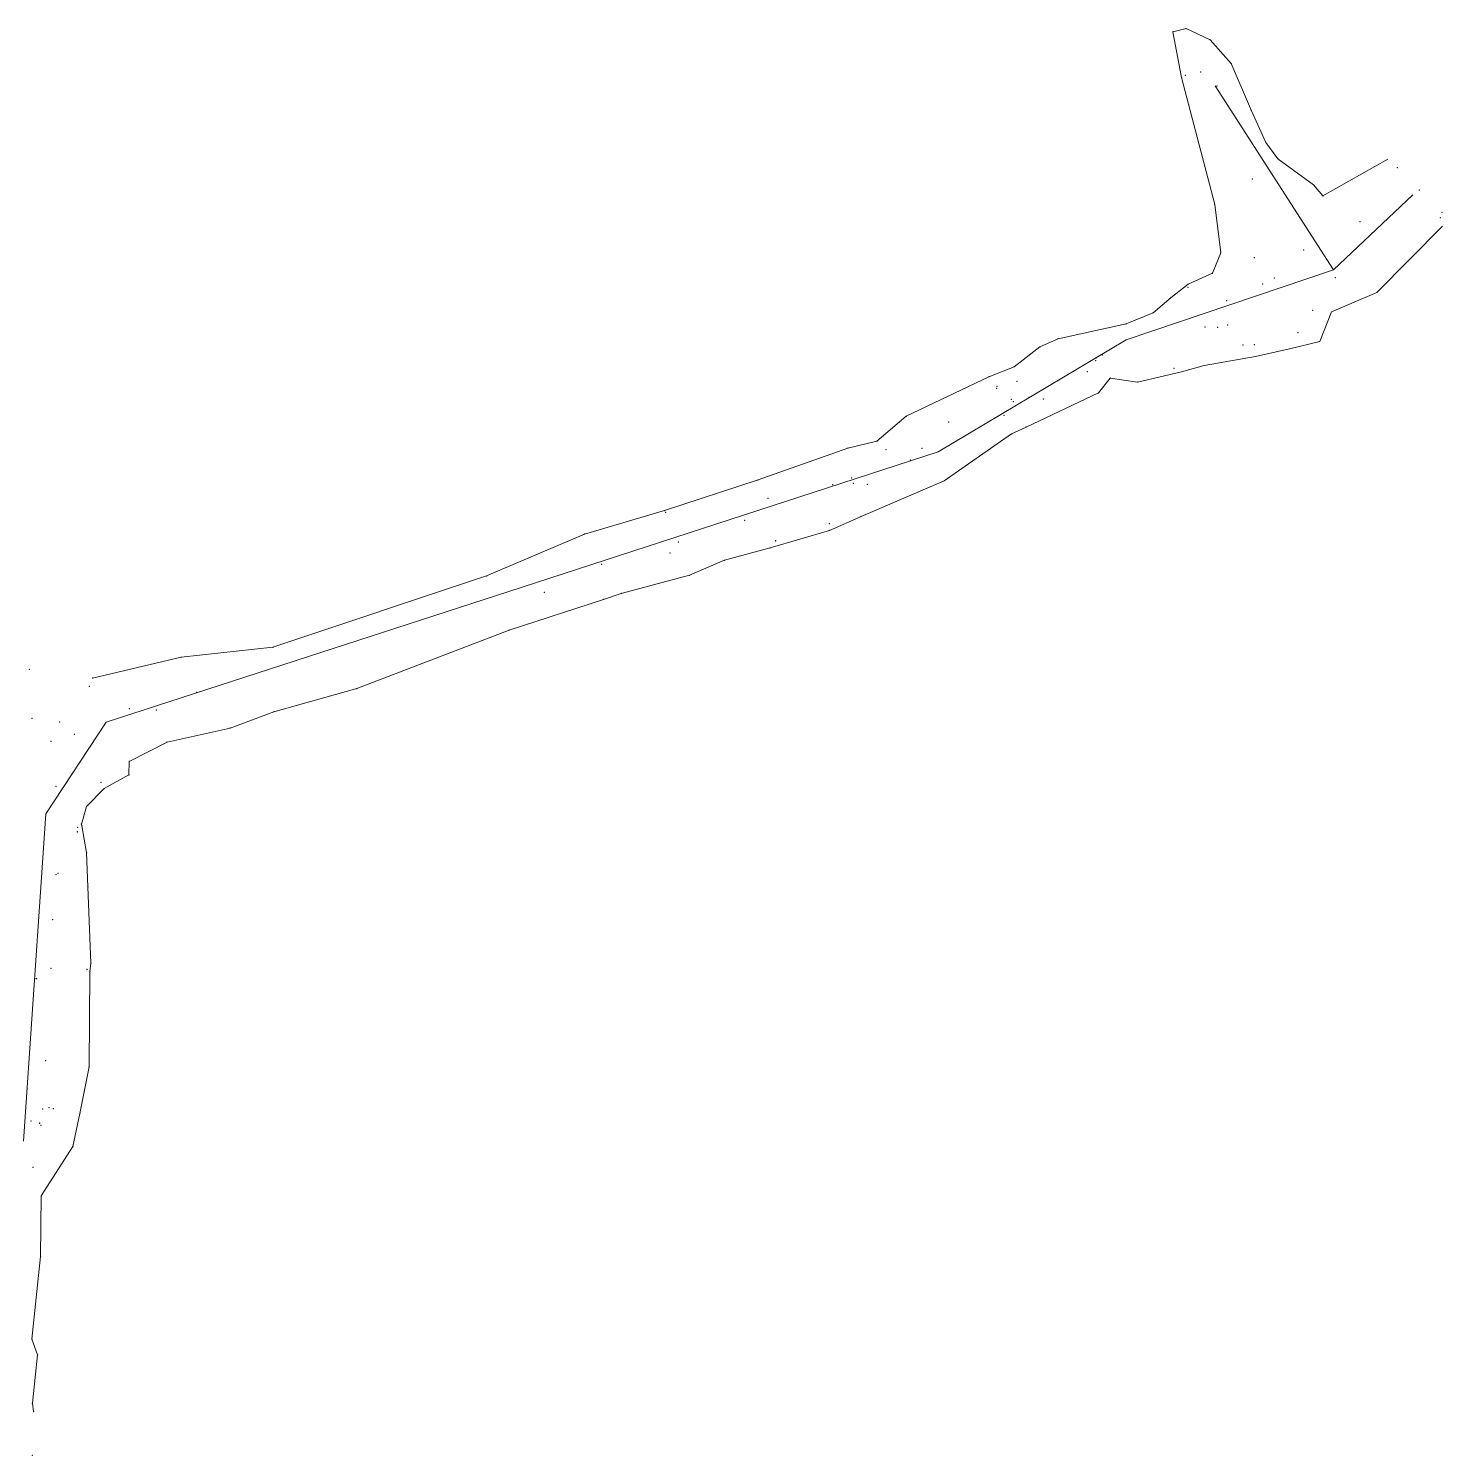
# Model space of a CAD drawing. Header units: millimetres. Extents: x 517005 to 517337, y 4400055 to 4400503.
# Drawn here: x 517078.7 to 517143.4, y 4400437.5 to 4400502.7 of the extents above; entities that cross this region are included whole.
import ezdxf

# ---------------------------------------------------------------- set-up
doc = ezdxf.new("R2010")
doc.units = ezdxf.units.MM
doc.layers.add('geofence', color=1, linetype='Continuous', lineweight=0)
doc.layers.add('SISTEM_MEVCUT2', color=6, linetype='Continuous', lineweight=0)

msp = doc.modelspace()

# ---------------------------------------------------------------- linework, layer by layer
at = {"layer": 'geofence'}
for p, q in [((517138.372, 4400491.712, 369.693), (517132.971, 4400500.128, 369.698)), ((517138.372, 4400491.712, 369.693), (517142.006, 4400495.144, 369.797)), ((517128.896, 4400488.517, 369.729), (517138.372, 4400491.712, 369.693)), ((517120.31, 4400483.395, 369.514), (517128.896, 4400488.517, 369.729)), ((517101.289, 4400477.218, 369.309), (517120.31, 4400483.395, 369.514)), ((517082.268, 4400471.041, 369.105), (517101.289, 4400477.218, 369.309)), ((517079.523, 4400466.864, 369.247), (517082.268, 4400471.041, 369.105)), ((517078.501, 4400451.901, 369.009), (517079.523, 4400466.864, 369.247))]:
    msp.add_line(p, q, dxfattribs=at)
at = {"layer": 'SISTEM_MEVCUT2', "lineweight": 0}
for p, q in [((517131.64, 4400502.744, 369.7), (517131.039, 4400502.594, 369.7)), ((517131.64, 4400502.744, 369.7), (517131.039, 4400502.594, 369.7)), ((517131.039, 4400502.594, 369.7), (517131.436, 4400500.513, 369.7)), ((517131.039, 4400502.594, 369.7), (517131.436, 4400500.513, 369.7)), ((517132.739, 4400502.233, 369.7), (517131.64, 4400502.744, 369.7)), ((517132.739, 4400502.233, 369.7), (517131.64, 4400502.744, 369.7)), ((517133.704, 4400501.141, 369.7), (517132.739, 4400502.233, 369.7)), ((517133.704, 4400501.141, 369.7), (517132.739, 4400502.233, 369.7)), ((517134.624, 4400498.988, 369.7), (517133.704, 4400501.141, 369.7)), ((517134.624, 4400498.988, 369.7), (517133.704, 4400501.141, 369.7)), ((517131.436, 4400500.513, 369.7), (517132.949, 4400494.698, 369.7)), ((517131.436, 4400500.513, 369.7), (517132.949, 4400494.698, 369.7)), ((517135.288, 4400497.529, 369.7), (517134.624, 4400498.988, 369.7)), ((517135.288, 4400497.529, 369.7), (517134.624, 4400498.988, 369.7)), ((517135.836, 4400496.796, 369.7), (517135.288, 4400497.529, 369.7)), ((517135.836, 4400496.796, 369.7), (517135.288, 4400497.529, 369.7)), ((517137.459, 4400495.604, 369.7), (517135.836, 4400496.796, 369.7)), ((517137.459, 4400495.604, 369.7), (517135.836, 4400496.796, 369.7)), ((517140.866, 4400496.779, 369.8), (517137.896, 4400495.097, 369.7)), ((517140.866, 4400496.779, 369.8), (517137.896, 4400495.097, 369.7)), ((517137.896, 4400495.097, 369.7), (517137.459, 4400495.604, 369.7)), ((517137.896, 4400495.097, 369.7), (517137.459, 4400495.604, 369.7)), ((517132.949, 4400494.698, 369.7), (517133.227, 4400492.493, 369.7)), ((517132.949, 4400494.698, 369.7), (517133.227, 4400492.493, 369.7)), ((517140.366, 4400490.674, 369.7), (517143.359, 4400493.711, 369.8)), ((517140.366, 4400490.674, 369.7), (517143.359, 4400493.711, 369.8)), ((517133.227, 4400492.493, 369.7), (517132.844, 4400491.559, 369.7)), ((517133.227, 4400492.493, 369.7), (517132.844, 4400491.559, 369.7)), ((517132.844, 4400491.559, 369.7), (517131.74, 4400491.065, 369.7)), ((517132.844, 4400491.559, 369.7), (517131.74, 4400491.065, 369.7)), ((517131.74, 4400491.065, 369.7), (517130.957, 4400490.456, 369.7)), ((517131.74, 4400491.065, 369.7), (517130.957, 4400490.456, 369.7)), ((517130.957, 4400490.456, 369.7), (517130.128, 4400489.756, 369.7)), ((517130.957, 4400490.456, 369.7), (517130.128, 4400489.756, 369.7)), ((517138.293, 4400489.797, 369.7), (517140.366, 4400490.674, 369.7)), ((517138.293, 4400489.797, 369.7), (517140.366, 4400490.674, 369.7)), ((517130.128, 4400489.756, 369.7), (517128.893, 4400489.246, 369.7)), ((517130.128, 4400489.756, 369.7), (517128.893, 4400489.246, 369.7)), ((517137.747, 4400488.438, 369.7), (517138.293, 4400489.797, 369.7)), ((517137.747, 4400488.438, 369.7), (517138.293, 4400489.797, 369.7)), ((517128.893, 4400489.246, 369.7), (517125.786, 4400488.567, 369.7)), ((517128.893, 4400489.246, 369.7), (517125.786, 4400488.567, 369.7)), ((517124.959, 4400488.197, 369.7), (517123.782, 4400487.289, 369.7)), ((517124.959, 4400488.197, 369.7), (517123.782, 4400487.289, 369.7)), ((517125.786, 4400488.567, 369.7), (517124.959, 4400488.197, 369.7)), ((517125.786, 4400488.567, 369.7), (517124.959, 4400488.197, 369.7)), ((517136.368, 4400488.112, 369.7), (517137.747, 4400488.438, 369.7)), ((517136.368, 4400488.112, 369.7), (517137.747, 4400488.438, 369.7)), ((517132.469, 4400487.338, 369.7), (517134.817, 4400487.754, 369.7)), ((517132.469, 4400487.338, 369.7), (517134.817, 4400487.754, 369.7)), ((517134.817, 4400487.754, 369.7), (517136.368, 4400488.112, 369.7)), ((517134.817, 4400487.754, 369.7), (517136.368, 4400488.112, 369.7)), ((517123.782, 4400487.289, 369.7), (517122.626, 4400486.829, 369.7)), ((517123.782, 4400487.289, 369.7), (517122.626, 4400486.829, 369.7)), ((517129.42, 4400486.584, 369.7), (517131.428, 4400487.058, 369.7)), ((517129.42, 4400486.584, 369.7), (517131.428, 4400487.058, 369.7)), ((517131.428, 4400487.058, 369.7), (517132.469, 4400487.338, 369.7)), ((517131.428, 4400487.058, 369.7), (517132.469, 4400487.338, 369.7)), ((517122.626, 4400486.829, 369.7), (517118.85, 4400485.022, 369.5)), ((517122.626, 4400486.829, 369.7), (517118.85, 4400485.022, 369.5)), ((517127.638, 4400486.094, 369.7), (517128.174, 4400486.768, 369.7)), ((517127.638, 4400486.094, 369.7), (517128.174, 4400486.768, 369.7)), ((517128.174, 4400486.768, 369.7), (517129.42, 4400486.584, 369.7)), ((517128.174, 4400486.768, 369.7), (517129.42, 4400486.584, 369.7)), ((517124.322, 4400484.534, 369.7), (517127.638, 4400486.094, 369.7)), ((517124.322, 4400484.534, 369.7), (517127.638, 4400486.094, 369.7)), ((517118.85, 4400485.022, 369.5), (517117.505, 4400483.886, 369.5)), ((517118.85, 4400485.022, 369.5), (517117.505, 4400483.886, 369.5)), ((517123.661, 4400484.22, 369.7), (517124.322, 4400484.534, 369.7)), ((517123.661, 4400484.22, 369.7), (517124.322, 4400484.534, 369.7)), ((517117.505, 4400483.886, 369.5), (517116.181, 4400483.574, 369.5)), ((517117.505, 4400483.886, 369.5), (517116.181, 4400483.574, 369.5)), ((517120.584, 4400482.082, 369.5), (517123.661, 4400484.22, 369.7)), ((517120.584, 4400482.082, 369.5), (517123.661, 4400484.22, 369.7)), ((517116.181, 4400483.574, 369.5), (517112.073, 4400482.113, 369.5)), ((517116.181, 4400483.574, 369.5), (517112.073, 4400482.113, 369.5)), ((517112.073, 4400482.113, 369.5), (517107.8, 4400480.715, 369.5)), ((517112.073, 4400482.113, 369.5), (517107.8, 4400480.715, 369.5)), ((517116.787, 4400480.451, 369.5), (517120.584, 4400482.082, 369.5)), ((517116.787, 4400480.451, 369.5), (517120.584, 4400482.082, 369.5)), ((517107.8, 4400480.715, 369.5), (517104.144, 4400479.64, 369.5)), ((517107.8, 4400480.715, 369.5), (517104.144, 4400479.64, 369.5)), ((517115.338, 4400479.807, 369.5), (517116.787, 4400480.451, 369.5)), ((517115.338, 4400479.807, 369.5), (517116.787, 4400480.451, 369.5)), ((517112.623, 4400479.01, 369.5), (517115.338, 4400479.807, 369.5)), ((517112.623, 4400479.01, 369.5), (517115.338, 4400479.807, 369.5)), ((517104.144, 4400479.64, 369.5), (517099.668, 4400477.73, 369.5)), ((517104.144, 4400479.64, 369.5), (517099.668, 4400477.73, 369.5)), ((517108.947, 4400477.76, 369.5), (517110.539, 4400478.447, 369.5)), ((517108.947, 4400477.76, 369.5), (517110.539, 4400478.447, 369.5)), ((517110.539, 4400478.447, 369.5), (517112.623, 4400479.01, 369.5)), ((517110.539, 4400478.447, 369.5), (517112.623, 4400479.01, 369.5)), ((517099.668, 4400477.73, 369.5), (517089.898, 4400474.47, 369.4)), ((517099.668, 4400477.73, 369.5), (517089.898, 4400474.47, 369.4)), ((517105.822, 4400476.932, 369.5), (517108.947, 4400477.76, 369.5)), ((517105.822, 4400476.932, 369.5), (517108.947, 4400477.76, 369.5)), ((517100.702, 4400475.256, 369.5), (517105.003, 4400476.658, 369.5)), ((517100.702, 4400475.256, 369.5), (517105.003, 4400476.658, 369.5)), ((517105.003, 4400476.658, 369.5), (517105.822, 4400476.932, 369.5)), ((517105.003, 4400476.658, 369.5), (517105.822, 4400476.932, 369.5)), ((517093.73, 4400472.577, 369.4), (517100.702, 4400475.256, 369.5)), ((517093.73, 4400472.577, 369.4), (517100.702, 4400475.256, 369.5)), ((517085.702, 4400474.016, 369.4), (517081.658, 4400473.057, 369.3)), ((517085.702, 4400474.016, 369.4), (517081.658, 4400473.057, 369.3)), ((517089.898, 4400474.47, 369.4), (517085.702, 4400474.016, 369.4)), ((517089.898, 4400474.47, 369.4), (517085.702, 4400474.016, 369.4)), ((517089.94, 4400471.522, 369.4), (517093.73, 4400472.577, 369.4)), ((517089.94, 4400471.522, 369.4), (517093.73, 4400472.577, 369.4)), ((517087.936, 4400470.772, 369.4), (517089.94, 4400471.522, 369.4)), ((517087.936, 4400470.772, 369.4), (517089.94, 4400471.522, 369.4)), ((517085.059, 4400470.135, 369.3), (517087.936, 4400470.772, 369.4)), ((517085.059, 4400470.135, 369.3), (517087.936, 4400470.772, 369.4)), ((517083.334, 4400469.255, 369.3), (517085.059, 4400470.135, 369.3)), ((517083.334, 4400469.255, 369.3), (517085.059, 4400470.135, 369.3)), ((517082.189, 4400468.011, 369.3), (517083.312, 4400468.637, 369.3)), ((517082.189, 4400468.011, 369.3), (517083.312, 4400468.637, 369.3)), ((517083.312, 4400468.637, 369.3), (517083.334, 4400469.255, 369.3)), ((517083.312, 4400468.637, 369.3), (517083.334, 4400469.255, 369.3)), ((517081.381, 4400467.192, 369), (517082.189, 4400468.011, 369.3)), ((517081.381, 4400467.192, 369), (517082.189, 4400468.011, 369.3)), ((517081.144, 4400466.385, 369), (517081.381, 4400467.192, 369)), ((517081.144, 4400466.385, 369), (517081.381, 4400467.192, 369)), ((517081.17, 4400466.314, 369), (517081.144, 4400466.385, 369)), ((517081.17, 4400466.314, 369), (517081.144, 4400466.385, 369)), ((517081.384, 4400465.083, 369), (517081.17, 4400466.314, 369)), ((517081.384, 4400465.083, 369), (517081.17, 4400466.314, 369)), ((517081.441, 4400463.517, 369), (517081.384, 4400465.083, 369)), ((517081.441, 4400463.517, 369), (517081.384, 4400465.083, 369)), ((517081.579, 4400460.033, 369), (517081.441, 4400463.517, 369)), ((517081.579, 4400460.033, 369), (517081.441, 4400463.517, 369)), ((517081.492, 4400455.293, 369), (517081.534, 4400459.647, 369)), ((517081.492, 4400455.293, 369), (517081.534, 4400459.647, 369)), ((517081.534, 4400459.647, 369), (517081.579, 4400460.033, 369)), ((517081.534, 4400459.647, 369), (517081.579, 4400460.033, 369)), ((517081.073, 4400453.169, 369), (517081.492, 4400455.293, 369)), ((517081.073, 4400453.169, 369), (517081.492, 4400455.293, 369)), ((517080.753, 4400451.662, 369), (517081.073, 4400453.169, 369)), ((517080.753, 4400451.662, 369), (517081.073, 4400453.169, 369)), ((517079.306, 4400449.398, 369), (517080.753, 4400451.662, 369)), ((517079.306, 4400449.398, 369), (517080.753, 4400451.662, 369)), ((517079.274, 4400446.629, 368.9), (517079.306, 4400449.398, 369)), ((517079.274, 4400446.629, 368.9), (517079.306, 4400449.398, 369)), ((517078.878, 4400442.848, 368.9), (517079.274, 4400446.629, 368.9)), ((517078.878, 4400442.848, 368.9), (517079.274, 4400446.629, 368.9)), ((517079.144, 4400442.13, 368.9), (517078.878, 4400442.848, 368.9)), ((517079.144, 4400442.13, 368.9), (517078.878, 4400442.848, 368.9)), ((517078.902, 4400439.924, 368.9), (517079.144, 4400442.13, 368.9)), ((517078.902, 4400439.924, 368.9), (517079.144, 4400442.13, 368.9)), ((517078.954, 4400439.532, 368.9), (517078.902, 4400439.924, 368.9)), ((517078.954, 4400439.532, 368.9), (517078.902, 4400439.924, 368.9))]:
    msp.add_line(p, q, dxfattribs=at)
for p in [(517131.039, 4400502.594, 369.7), (517131.039, 4400502.594, 369.7), (517131.039, 4400502.594, 369.7), (517131.039, 4400502.594, 369.7), (517131.64, 4400502.744, 369.7), (517131.64, 4400502.744, 369.7), (517131.64, 4400502.744, 369.7), (517131.64, 4400502.744, 369.7), (517132.739, 4400502.233, 369.7), (517132.739, 4400502.233, 369.7), (517132.739, 4400502.233, 369.7), (517132.739, 4400502.233, 369.7), (517131.611, 4400500.609, 369.7), (517131.611, 4400500.609, 369.7), (517131.611, 4400500.609, 369.7), (517131.611, 4400500.609, 369.7), (517132.308, 4400500.763, 369.7), (517132.308, 4400500.763, 369.7), (517132.308, 4400500.763, 369.7), (517132.308, 4400500.763, 369.7), (517133.704, 4400501.141, 369.7), (517133.704, 4400501.141, 369.7), (517133.704, 4400501.141, 369.7), (517133.704, 4400501.141, 369.7), (517131.436, 4400500.513, 369.7), (517131.436, 4400500.513, 369.7), (517131.436, 4400500.513, 369.7), (517131.436, 4400500.513, 369.7), (517133.051, 4400500.125, 369.7), (517133.051, 4400500.125, 369.7), (517133.051, 4400500.125, 369.7), (517133.051, 4400500.125, 369.7), (517134.624, 4400498.988, 369.7), (517134.624, 4400498.988, 369.7), (517134.624, 4400498.988, 369.7), (517134.624, 4400498.988, 369.7), (517135.288, 4400497.529, 369.7), (517135.288, 4400497.529, 369.7), (517135.288, 4400497.529, 369.7), (517135.288, 4400497.529, 369.7), (517135.836, 4400496.796, 369.7), (517135.836, 4400496.796, 369.7), (517135.836, 4400496.796, 369.7), (517135.836, 4400496.796, 369.7), (517141.301, 4400496.386, 369.8), (517141.301, 4400496.386, 369.8), (517141.301, 4400496.386, 369.8), (517141.301, 4400496.386, 369.8), (517134.674, 4400495.87, 369.7), (517134.674, 4400495.87, 369.7), (517134.674, 4400495.87, 369.7), (517134.674, 4400495.87, 369.7), (517142.297, 4400495.368, 369.8), (517142.297, 4400495.368, 369.8), (517142.297, 4400495.368, 369.8), (517142.297, 4400495.368, 369.8), (517137.896, 4400495.097, 369.7), (517137.896, 4400495.097, 369.7), (517137.896, 4400495.097, 369.7), (517137.896, 4400495.097, 369.7), (517132.949, 4400494.698, 369.7), (517132.949, 4400494.698, 369.7), (517132.949, 4400494.698, 369.7), (517132.949, 4400494.698, 369.7), (517143.264, 4400494.101, 369.8), (517143.264, 4400494.101, 369.8), (517143.264, 4400494.101, 369.8), (517143.264, 4400494.101, 369.8), (517143.335, 4400494.337, 369.8), (517143.335, 4400494.337, 369.8), (517143.335, 4400494.337, 369.8), (517143.335, 4400494.337, 369.8), (517139.591, 4400493.919, 369.7), (517139.591, 4400493.919, 369.7), (517139.591, 4400493.919, 369.7), (517139.591, 4400493.919, 369.7), (517133.227, 4400492.493, 369.7), (517133.227, 4400492.493, 369.7), (517133.227, 4400492.493, 369.7), (517133.227, 4400492.493, 369.7), (517134.765, 4400492.266, 369.7), (517134.765, 4400492.266, 369.7), (517134.765, 4400492.266, 369.7), (517134.765, 4400492.266, 369.7), (517137.009, 4400492.619, 369.7), (517137.009, 4400492.619, 369.7), (517137.009, 4400492.619, 369.7), (517137.009, 4400492.619, 369.7), (517132.844, 4400491.559, 369.7), (517132.844, 4400491.559, 369.7), (517132.844, 4400491.559, 369.7), (517132.844, 4400491.559, 369.7), (517131.723, 4400490.924, 369.7), (517131.723, 4400490.924, 369.7), (517131.723, 4400490.924, 369.7), (517131.723, 4400490.924, 369.7), (517131.723, 4400490.924, 369.7), (517131.723, 4400490.924, 369.7), (517131.723, 4400490.924, 369.7), (517131.723, 4400490.924, 369.7), (517135.137, 4400491.067, 369.7), (517135.137, 4400491.067, 369.7), (517135.137, 4400491.067, 369.7), (517135.137, 4400491.067, 369.7), (517135.674, 4400491.338, 369.7), (517135.674, 4400491.338, 369.7), (517135.674, 4400491.338, 369.7), (517135.674, 4400491.338, 369.7), (517138.46, 4400491.357, 369.7), (517138.46, 4400491.357, 369.7), (517138.46, 4400491.357, 369.7), (517138.46, 4400491.357, 369.7), (517130.957, 4400490.456, 369.7), (517130.957, 4400490.456, 369.7), (517130.957, 4400490.456, 369.7), (517130.957, 4400490.456, 369.7), (517133.502, 4400490.309, 369.7), (517133.502, 4400490.309, 369.7), (517133.502, 4400490.309, 369.7), (517133.502, 4400490.309, 369.7), (517130.128, 4400489.756, 369.7), (517130.128, 4400489.756, 369.7), (517137.42, 4400489.866, 369.7), (517137.42, 4400489.866, 369.7), (517137.42, 4400489.866, 369.7), (517137.42, 4400489.866, 369.7), (517128.893, 4400489.246, 369.7), (517128.893, 4400489.246, 369.7), (517132.505, 4400489.099, 369.7), (517132.505, 4400489.099, 369.7), (517132.505, 4400489.099, 369.7), (517132.505, 4400489.099, 369.7), (517133.078, 4400489.083, 369.7), (517133.078, 4400489.083, 369.7), (517133.078, 4400489.083, 369.7), (517133.078, 4400489.083, 369.7), (517133.534, 4400489.192, 369.7), (517133.534, 4400489.192, 369.7), (517133.534, 4400489.192, 369.7), (517133.534, 4400489.192, 369.7), (517136.758, 4400488.847, 369.7), (517136.758, 4400488.847, 369.7), (517136.758, 4400488.847, 369.7), (517136.758, 4400488.847, 369.7), (517124.959, 4400488.197, 369.7), (517124.959, 4400488.197, 369.7), (517124.959, 4400488.197, 369.7), (517124.959, 4400488.197, 369.7), (517125.786, 4400488.567, 369.7), (517125.786, 4400488.567, 369.7), (517125.786, 4400488.567, 369.7), (517125.786, 4400488.567, 369.7), (517134.246, 4400488.283, 369.7), (517134.246, 4400488.283, 369.7), (517134.246, 4400488.283, 369.7), (517134.246, 4400488.283, 369.7), (517134.754, 4400488.291, 369.7), (517134.754, 4400488.291, 369.7), (517134.754, 4400488.291, 369.7), (517134.754, 4400488.291, 369.7), (517127.501, 4400487.572, 369.7), (517127.501, 4400487.572, 369.7), (517127.501, 4400487.572, 369.7), (517127.501, 4400487.572, 369.7), (517127.517, 4400487.692, 369.7), (517127.517, 4400487.692, 369.7), (517127.517, 4400487.692, 369.7), (517127.517, 4400487.692, 369.7), (517127.649, 4400487.769, 369.7), (517127.649, 4400487.769, 369.7), (517127.649, 4400487.769, 369.7), (517127.649, 4400487.769, 369.7), (517127.804, 4400487.832, 369.7), (517127.804, 4400487.832, 369.7), (517127.804, 4400487.832, 369.7), (517127.804, 4400487.832, 369.7), (517123.782, 4400487.289, 369.7), (517123.782, 4400487.289, 369.7), (517127.125, 4400487.07, 369.7), (517127.125, 4400487.07, 369.7), (517127.125, 4400487.07, 369.7), (517127.125, 4400487.07, 369.7), (517131.085, 4400487.214, 369.7), (517131.085, 4400487.214, 369.7), (517131.085, 4400487.214, 369.7), (517131.085, 4400487.214, 369.7), (517122.626, 4400486.829, 369.7), (517122.626, 4400486.829, 369.7), (517122.979, 4400486.297, 369.7), (517122.979, 4400486.297, 369.7), (517122.99, 4400486.397, 369.7), (517122.99, 4400486.397, 369.7), (517123.905, 4400486.623, 369.7), (517123.905, 4400486.623, 369.7), (517128.174, 4400486.768, 369.7), (517128.174, 4400486.768, 369.7), (517128.174, 4400486.768, 369.7), (517128.174, 4400486.768, 369.7), (517129.42, 4400486.584, 369.7), (517129.42, 4400486.584, 369.7), (517129.42, 4400486.584, 369.7), (517129.42, 4400486.584, 369.7), (517123.648, 4400485.793, 369.7), (517123.648, 4400485.793, 369.7), (517123.648, 4400485.793, 369.7), (517123.648, 4400485.793, 369.7), (517123.743, 4400485.691, 369.7), (517123.743, 4400485.691, 369.7), (517123.743, 4400485.691, 369.7), (517123.743, 4400485.691, 369.7), (517124.454, 4400485.886, 369.7), (517124.454, 4400485.886, 369.7), (517124.454, 4400485.886, 369.7), (517124.454, 4400485.886, 369.7), (517125.12, 4400485.808, 369.7), (517125.12, 4400485.808, 369.7), (517125.12, 4400485.808, 369.7), (517125.12, 4400485.808, 369.7), (517127.638, 4400486.094, 369.7), (517127.638, 4400486.094, 369.7), (517127.638, 4400486.094, 369.7), (517127.638, 4400486.094, 369.7), (517118.85, 4400485.022, 369.5), (517118.85, 4400485.022, 369.5), (517118.85, 4400485.022, 369.5), (517118.85, 4400485.022, 369.5), (517123.314, 4400485.065, 369.7), (517123.314, 4400485.065, 369.7), (517123.314, 4400485.065, 369.7), (517123.314, 4400485.065, 369.7), (517120.784, 4400484.757, 369.5), (517120.784, 4400484.757, 369.5), (517120.784, 4400484.757, 369.5), (517120.784, 4400484.757, 369.5), (517124.322, 4400484.534, 369.7), (517124.322, 4400484.534, 369.7), (517124.322, 4400484.534, 369.7), (517124.322, 4400484.534, 369.7), (517117.505, 4400483.886, 369.5), (517117.505, 4400483.886, 369.5), (517117.505, 4400483.886, 369.5), (517117.505, 4400483.886, 369.5), (517123.661, 4400484.22, 369.7), (517123.661, 4400484.22, 369.7), (517123.661, 4400484.22, 369.7), (517123.661, 4400484.22, 369.7), (517116.181, 4400483.574, 369.5), (517116.181, 4400483.574, 369.5), (517116.181, 4400483.574, 369.5), (517116.181, 4400483.574, 369.5), (517117.925, 4400483.498, 369.5), (517117.925, 4400483.498, 369.5), (517117.925, 4400483.498, 369.5), (517117.925, 4400483.498, 369.5), (517119.041, 4400483.019, 369.5), (517119.041, 4400483.019, 369.5), (517119.041, 4400483.019, 369.5), (517119.041, 4400483.019, 369.5), (517119.568, 4400483.559, 369.5), (517119.568, 4400483.559, 369.5), (517119.568, 4400483.559, 369.5), (517119.568, 4400483.559, 369.5), (517112.073, 4400482.113, 369.5), (517112.073, 4400482.113, 369.5), (517112.073, 4400482.113, 369.5), (517112.073, 4400482.113, 369.5), (517115.484, 4400481.904, 369.5), (517115.484, 4400481.904, 369.5), (517115.484, 4400481.904, 369.5), (517115.484, 4400481.904, 369.5), (517116.351, 4400482.199, 369.5), (517116.351, 4400482.199, 369.5), (517116.351, 4400482.199, 369.5), (517116.351, 4400482.199, 369.5), (517116.428, 4400481.96, 369.5), (517116.428, 4400481.96, 369.5), (517116.428, 4400481.96, 369.5), (517116.428, 4400481.96, 369.5), (517117.062, 4400481.918, 369.5), (517117.062, 4400481.918, 369.5), (517117.062, 4400481.918, 369.5), (517117.062, 4400481.918, 369.5), (517120.584, 4400482.082, 369.5), (517120.584, 4400482.082, 369.5), (517120.584, 4400482.082, 369.5), (517120.584, 4400482.082, 369.5), (517112.531, 4400481.282, 369.5), (517112.531, 4400481.282, 369.5), (517112.531, 4400481.282, 369.5), (517112.531, 4400481.282, 369.5), (517107.8, 4400480.715, 369.5), (517107.8, 4400480.715, 369.5), (517107.8, 4400480.715, 369.5), (517107.8, 4400480.715, 369.5), (517107.851, 4400480.635, 369.5), (517107.851, 4400480.635, 369.5), (517107.851, 4400480.635, 369.5), (517107.851, 4400480.635, 369.5), (517116.787, 4400480.451, 369.5), (517116.787, 4400480.451, 369.5), (517111.455, 4400480.271, 369.5), (517111.455, 4400480.271, 369.5), (517111.455, 4400480.271, 369.5), (517111.455, 4400480.271, 369.5), (517115.33, 4400480.113, 369.5), (517115.33, 4400480.113, 369.5), (517115.33, 4400480.113, 369.5), (517115.33, 4400480.113, 369.5), (517115.338, 4400479.807, 369.5), (517115.338, 4400479.807, 369.5), (517115.338, 4400479.807, 369.5), (517115.338, 4400479.807, 369.5), (517104.144, 4400479.64, 369.5), (517104.144, 4400479.64, 369.5), (517108.429, 4400479.281, 369.5), (517108.429, 4400479.281, 369.5), (517108.429, 4400479.281, 369.5), (517108.429, 4400479.281, 369.5), (517108.429, 4400479.281, 369.5), (517108.429, 4400479.281, 369.5), (517108.429, 4400479.281, 369.5), (517108.429, 4400479.281, 369.5), (517112.875, 4400479.339, 369.5), (517112.875, 4400479.339, 369.5), (517112.875, 4400479.339, 369.5), (517112.875, 4400479.339, 369.5), (517112.885, 4400479.331, 369.5), (517112.885, 4400479.331, 369.5), (517112.885, 4400479.331, 369.5), (517112.885, 4400479.331, 369.5), (517108.051, 4400478.772, 369.5), (517108.051, 4400478.772, 369.5), (517108.051, 4400478.772, 369.5), (517108.051, 4400478.772, 369.5), (517110.539, 4400478.447, 369.5), (517110.539, 4400478.447, 369.5), (517112.623, 4400479.01, 369.5), (517112.623, 4400479.01, 369.5), (517112.623, 4400479.01, 369.5), (517112.623, 4400479.01, 369.5), (517104.924, 4400478.257, 369.5), (517104.924, 4400478.257, 369.5), (517104.924, 4400478.257, 369.5), (517104.924, 4400478.257, 369.5), (517099.668, 4400477.73, 369.5), (517099.668, 4400477.73, 369.5), (517099.668, 4400477.73, 369.5), (517099.668, 4400477.73, 369.5), (517108.947, 4400477.76, 369.5), (517108.947, 4400477.76, 369.5), (517108.947, 4400477.76, 369.5), (517108.947, 4400477.76, 369.5), (517102.308, 4400476.978, 369.5), (517102.308, 4400476.978, 369.5), (517102.308, 4400476.978, 369.5), (517102.308, 4400476.978, 369.5), (517105.003, 4400476.658, 369.5), (517105.003, 4400476.658, 369.5), (517105.003, 4400476.658, 369.5), (517105.003, 4400476.658, 369.5), (517105.822, 4400476.932, 369.5), (517105.822, 4400476.932, 369.5), (517105.822, 4400476.932, 369.5), (517105.822, 4400476.932, 369.5), (517100.702, 4400475.256, 369.5), (517100.702, 4400475.256, 369.5), (517100.702, 4400475.256, 369.5), (517100.702, 4400475.256, 369.5), (517085.702, 4400474.016, 369.4), (517085.702, 4400474.016, 369.4), (517085.702, 4400474.016, 369.4), (517085.702, 4400474.016, 369.4), (517089.898, 4400474.47, 369.4), (517089.898, 4400474.47, 369.4), (517089.898, 4400474.47, 369.4), (517089.898, 4400474.47, 369.4), (517078.757, 4400473.454, 369.3), (517078.757, 4400473.454, 369.3), (517078.757, 4400473.454, 369.3), (517078.757, 4400473.454, 369.3), (517078.757, 4400473.454, 369.3), (517078.757, 4400473.454, 369.3), (517078.757, 4400473.454, 369.3), (517078.757, 4400473.454, 369.3), (517081.507, 4400472.686, 369.3), (517081.507, 4400472.686, 369.3), (517081.507, 4400472.686, 369.3), (517081.507, 4400472.686, 369.3), (517081.507, 4400472.686, 369.3), (517081.507, 4400472.686, 369.3), (517081.507, 4400472.686, 369.3), (517081.507, 4400472.686, 369.3), (517081.507, 4400472.686, 369.3), (517081.507, 4400472.686, 369.3), (517081.507, 4400472.686, 369.3), (517081.507, 4400472.686, 369.3), (517081.658, 4400473.057, 369.3), (517081.658, 4400473.057, 369.3), (517081.658, 4400473.057, 369.3), (517081.658, 4400473.057, 369.3), (517093.73, 4400472.577, 369.4), (517093.73, 4400472.577, 369.4), (517093.73, 4400472.577, 369.4), (517093.73, 4400472.577, 369.4), (517086.408, 4400472.416, 369.4), (517086.408, 4400472.416, 369.4), (517086.408, 4400472.416, 369.4), (517086.408, 4400472.416, 369.4), (517083.338, 4400471.665, 369.3), (517083.338, 4400471.665, 369.3), (517083.338, 4400471.665, 369.3), (517083.338, 4400471.665, 369.3), (517084.564, 4400471.606, 369.3), (517084.564, 4400471.606, 369.3), (517084.564, 4400471.606, 369.3), (517084.564, 4400471.606, 369.3), (517084.564, 4400471.606, 369.3), (517084.564, 4400471.606, 369.3), (517084.564, 4400471.606, 369.3), (517084.564, 4400471.606, 369.3), (517084.564, 4400471.606, 369.3), (517084.564, 4400471.606, 369.3), (517084.564, 4400471.606, 369.3), (517084.564, 4400471.606, 369.3), (517089.94, 4400471.522, 369.4), (517089.94, 4400471.522, 369.4), (517089.94, 4400471.522, 369.4), (517089.94, 4400471.522, 369.4), (517078.88, 4400471.228, 369.3), (517078.88, 4400471.228, 369.3), (517078.88, 4400471.228, 369.3), (517078.88, 4400471.228, 369.3), (517078.88, 4400471.228, 369.3), (517078.88, 4400471.228, 369.3), (517078.88, 4400471.228, 369.3), (517078.88, 4400471.228, 369.3), (517080.153, 4400471.047, 369.3), (517080.153, 4400471.047, 369.3), (517080.153, 4400471.047, 369.3), (517080.153, 4400471.047, 369.3), (517087.936, 4400470.772, 369.4), (517087.936, 4400470.772, 369.4), (517087.936, 4400470.772, 369.4), (517087.936, 4400470.772, 369.4), (517079.749, 4400470.176, 369.3), (517079.749, 4400470.176, 369.3), (517079.749, 4400470.176, 369.3), (517079.749, 4400470.176, 369.3), (517079.749, 4400470.176, 369.3), (517079.749, 4400470.176, 369.3), (517079.749, 4400470.176, 369.3), (517079.749, 4400470.176, 369.3), (517079.749, 4400470.176, 369.3), (517079.749, 4400470.176, 369.3), (517079.749, 4400470.176, 369.3), (517079.749, 4400470.176, 369.3), (517080.821, 4400470.494, 369.3), (517080.821, 4400470.494, 369.3), (517080.821, 4400470.494, 369.3), (517080.821, 4400470.494, 369.3), (517080.821, 4400470.494, 369.3), (517080.821, 4400470.494, 369.3), (517080.821, 4400470.494, 369.3), (517080.821, 4400470.494, 369.3), (517080.821, 4400470.494, 369.3), (517080.821, 4400470.494, 369.3), (517080.821, 4400470.494, 369.3), (517080.821, 4400470.494, 369.3), (517085.059, 4400470.135, 369.3), (517085.059, 4400470.135, 369.3), (517085.059, 4400470.135, 369.3), (517085.059, 4400470.135, 369.3), (517085.059, 4400470.135, 369.3), (517085.059, 4400470.135, 369.3), (517085.059, 4400470.135, 369.3), (517085.059, 4400470.135, 369.3), (517083.312, 4400468.637, 369.3), (517083.312, 4400468.637, 369.3), (517083.312, 4400468.637, 369.3), (517083.312, 4400468.637, 369.3), (517083.312, 4400468.637, 369.3), (517083.312, 4400468.637, 369.3), (517083.312, 4400468.637, 369.3), (517083.312, 4400468.637, 369.3), (517083.312, 4400468.637, 369.3), (517083.312, 4400468.637, 369.3), (517083.312, 4400468.637, 369.3), (517083.312, 4400468.637, 369.3), (517083.334, 4400469.255, 369.3), (517083.334, 4400469.255, 369.3), (517083.334, 4400469.255, 369.3), (517083.334, 4400469.255, 369.3), (517079.988, 4400468.121, 369.3), (517079.988, 4400468.121, 369.3), (517079.988, 4400468.121, 369.3), (517079.988, 4400468.121, 369.3), (517079.988, 4400468.121, 369.3), (517079.988, 4400468.121, 369.3), (517079.988, 4400468.121, 369.3), (517079.988, 4400468.121, 369.3), (517079.988, 4400468.121, 369.3), (517079.988, 4400468.121, 369.3), (517079.988, 4400468.121, 369.3), (517079.988, 4400468.121, 369.3), (517082.041, 4400468.292, 369.3), (517082.041, 4400468.292, 369.3), (517082.041, 4400468.292, 369.3), (517082.041, 4400468.292, 369.3), (517082.041, 4400468.292, 369.3), (517082.041, 4400468.292, 369.3), (517082.041, 4400468.292, 369.3), (517082.041, 4400468.292, 369.3), (517082.041, 4400468.292, 369.3), (517082.041, 4400468.292, 369.3), (517082.041, 4400468.292, 369.3), (517082.041, 4400468.292, 369.3), (517082.189, 4400468.011, 369.3), (517082.189, 4400468.011, 369.3), (517082.189, 4400468.011, 369.3), (517082.189, 4400468.011, 369.3), (517081.381, 4400467.192, 369), (517081.381, 4400467.192, 369), (517081.381, 4400467.192, 369), (517081.381, 4400467.192, 369), (517081.381, 4400467.192, 369), (517081.381, 4400467.192, 369), (517081.381, 4400467.192, 369), (517081.381, 4400467.192, 369), (517081.381, 4400467.192, 369), (517081.381, 4400467.192, 369), (517081.381, 4400467.192, 369), (517081.381, 4400467.192, 369), (517080.961, 4400466.041, 369), (517080.961, 4400466.041, 369), (517080.961, 4400466.041, 369), (517080.961, 4400466.041, 369), (517080.961, 4400466.041, 369), (517080.961, 4400466.041, 369), (517080.961, 4400466.041, 369), (517080.961, 4400466.041, 369), (517080.964, 4400466.032, 369), (517080.964, 4400466.032, 369), (517080.964, 4400466.032, 369), (517080.964, 4400466.032, 369), (517080.964, 4400466.032, 369), (517080.964, 4400466.032, 369), (517080.964, 4400466.032, 369), (517080.964, 4400466.032, 369), (517080.98, 4400466.238, 369), (517080.98, 4400466.238, 369), (517080.98, 4400466.238, 369), (517080.98, 4400466.238, 369), (517080.98, 4400466.238, 369), (517080.98, 4400466.238, 369), (517080.98, 4400466.238, 369), (517080.98, 4400466.238, 369), (517080.98, 4400466.238, 369), (517080.98, 4400466.238, 369), (517080.98, 4400466.238, 369), (517080.98, 4400466.238, 369), (517081.144, 4400466.385, 369), (517081.144, 4400466.385, 369), (517081.144, 4400466.385, 369), (517081.144, 4400466.385, 369), (517081.144, 4400466.385, 369), (517081.144, 4400466.385, 369), (517081.144, 4400466.385, 369), (517081.144, 4400466.385, 369), (517081.144, 4400466.385, 369), (517081.144, 4400466.385, 369), (517081.144, 4400466.385, 369), (517081.144, 4400466.385, 369), (517081.17, 4400466.314, 369), (517081.17, 4400466.314, 369), (517081.17, 4400466.314, 369), (517081.17, 4400466.314, 369), (517081.17, 4400466.314, 369), (517081.17, 4400466.314, 369), (517081.17, 4400466.314, 369), (517081.17, 4400466.314, 369), (517081.17, 4400466.314, 369), (517081.17, 4400466.314, 369), (517081.17, 4400466.314, 369), (517081.17, 4400466.314, 369), (517081.384, 4400465.083, 369), (517081.384, 4400465.083, 369), (517081.384, 4400465.083, 369), (517081.384, 4400465.083, 369), (517079.985, 4400464.072, 369), (517079.985, 4400464.072, 369), (517079.985, 4400464.072, 369), (517079.985, 4400464.072, 369), (517080.078, 4400464.133, 369), (517080.078, 4400464.133, 369), (517080.078, 4400464.133, 369), (517080.078, 4400464.133, 369), (517081.44, 4400463.516, 369), (517081.44, 4400463.516, 369), (517081.44, 4400463.516, 369), (517081.44, 4400463.516, 369), (517081.441, 4400463.517, 369), (517081.441, 4400463.517, 369), (517081.441, 4400463.517, 369), (517081.441, 4400463.517, 369), (517079.826, 4400462.027, 369), (517079.826, 4400462.027, 369), (517079.826, 4400462.027, 369), (517079.826, 4400462.027, 369), (517079.756, 4400459.793, 369), (517079.756, 4400459.793, 369), (517079.756, 4400459.793, 369), (517079.756, 4400459.793, 369), (517081.399, 4400459.747, 369), (517081.399, 4400459.747, 369), (517081.399, 4400459.747, 369), (517081.399, 4400459.747, 369), (517081.399, 4400459.747, 369), (517081.399, 4400459.747, 369), (517081.399, 4400459.747, 369), (517081.399, 4400459.747, 369), (517081.401, 4400459.736, 369), (517081.401, 4400459.736, 369), (517081.401, 4400459.736, 369), (517081.401, 4400459.736, 369), (517081.401, 4400459.736, 369), (517081.401, 4400459.736, 369), (517081.401, 4400459.736, 369), (517081.401, 4400459.736, 369), (517081.534, 4400459.647, 369), (517081.534, 4400459.647, 369), (517081.534, 4400459.647, 369), (517081.534, 4400459.647, 369), (517081.579, 4400460.033, 369), (517081.579, 4400460.033, 369), (517081.579, 4400460.033, 369), (517081.579, 4400460.033, 369), (517079.074, 4400459.325, 369), (517079.074, 4400459.325, 369), (517079.074, 4400459.325, 369), (517079.074, 4400459.325, 369), (517079.074, 4400459.325, 369), (517079.074, 4400459.325, 369), (517079.074, 4400459.325, 369), (517079.074, 4400459.325, 369), (517079.105, 4400459.33, 369), (517079.105, 4400459.33, 369), (517079.105, 4400459.33, 369), (517079.105, 4400459.33, 369), (517079.105, 4400459.33, 369), (517079.105, 4400459.33, 369), (517079.105, 4400459.33, 369), (517079.105, 4400459.33, 369), (517079.505, 4400455.573, 369), (517079.505, 4400455.573, 369), (517079.505, 4400455.573, 369), (517079.505, 4400455.573, 369), (517081.492, 4400455.293, 369), (517081.492, 4400455.293, 369), (517081.492, 4400455.293, 369), (517081.492, 4400455.293, 369), (517079.379, 4400453.366, 369), (517079.379, 4400453.366, 369), (517079.379, 4400453.366, 369), (517079.379, 4400453.366, 369), (517079.666, 4400453.431, 369), (517079.666, 4400453.431, 369), (517079.666, 4400453.431, 369), (517079.666, 4400453.431, 369), (517079.666, 4400453.431, 369), (517079.666, 4400453.431, 369), (517079.666, 4400453.431, 369), (517079.666, 4400453.431, 369), (517079.865, 4400453.381, 369), (517079.865, 4400453.381, 369), (517079.865, 4400453.381, 369), (517079.865, 4400453.381, 369), (517079.865, 4400453.381, 369), (517079.865, 4400453.381, 369), (517079.865, 4400453.381, 369), (517079.865, 4400453.381, 369), (517081.073, 4400453.169, 369), (517081.073, 4400453.169, 369), (517081.073, 4400453.169, 369), (517081.073, 4400453.169, 369), (517078.835, 4400452.818, 369), (517078.835, 4400452.818, 369), (517078.835, 4400452.818, 369), (517078.835, 4400452.818, 369), (517079.231, 4400452.721, 369), (517079.231, 4400452.721, 369), (517079.231, 4400452.721, 369), (517079.231, 4400452.721, 369), (517079.232, 4400452.709, 369), (517079.232, 4400452.709, 369), (517079.232, 4400452.709, 369), (517079.232, 4400452.709, 369), (517079.304, 4400452.629, 369), (517079.304, 4400452.629, 369), (517079.304, 4400452.629, 369), (517079.304, 4400452.629, 369), (517079.304, 4400452.629, 369), (517079.304, 4400452.629, 369), (517079.304, 4400452.629, 369), (517079.304, 4400452.629, 369), (517079.304, 4400452.629, 369), (517079.304, 4400452.629, 369), (517079.304, 4400452.629, 369), (517079.304, 4400452.629, 369), (517080.753, 4400451.662, 369), (517080.753, 4400451.662, 369), (517080.753, 4400451.662, 369), (517080.753, 4400451.662, 369), (517078.934, 4400450.698, 369), (517078.934, 4400450.698, 369), (517078.934, 4400450.698, 369), (517078.934, 4400450.698, 369), (517079.306, 4400449.398, 369), (517079.306, 4400449.398, 369), (517079.306, 4400449.398, 369), (517079.306, 4400449.398, 369), (517079.274, 4400446.629, 368.9), (517079.274, 4400446.629, 368.9), (517079.274, 4400446.629, 368.9), (517079.274, 4400446.629, 368.9), (517078.878, 4400442.848, 368.9), (517078.878, 4400442.848, 368.9), (517078.878, 4400442.848, 368.9), (517078.878, 4400442.848, 368.9), (517079.144, 4400442.13, 368.9), (517079.144, 4400442.13, 368.9), (517079.144, 4400442.13, 368.9), (517079.144, 4400442.13, 368.9), (517078.902, 4400439.924, 368.9), (517078.902, 4400439.924, 368.9), (517078.902, 4400439.924, 368.9), (517078.902, 4400439.924, 368.9), (517078.954, 4400439.532, 368.9), (517078.954, 4400439.532, 368.9), (517078.954, 4400439.532, 368.9), (517078.954, 4400439.532, 368.9), (517078.904, 4400437.536, 368.9), (517078.904, 4400437.536, 368.9), (517078.904, 4400437.536, 368.9), (517078.904, 4400437.536, 368.9)]:
    msp.add_point(p, dxfattribs=at)

doc.saveas('drawing.dxf')
